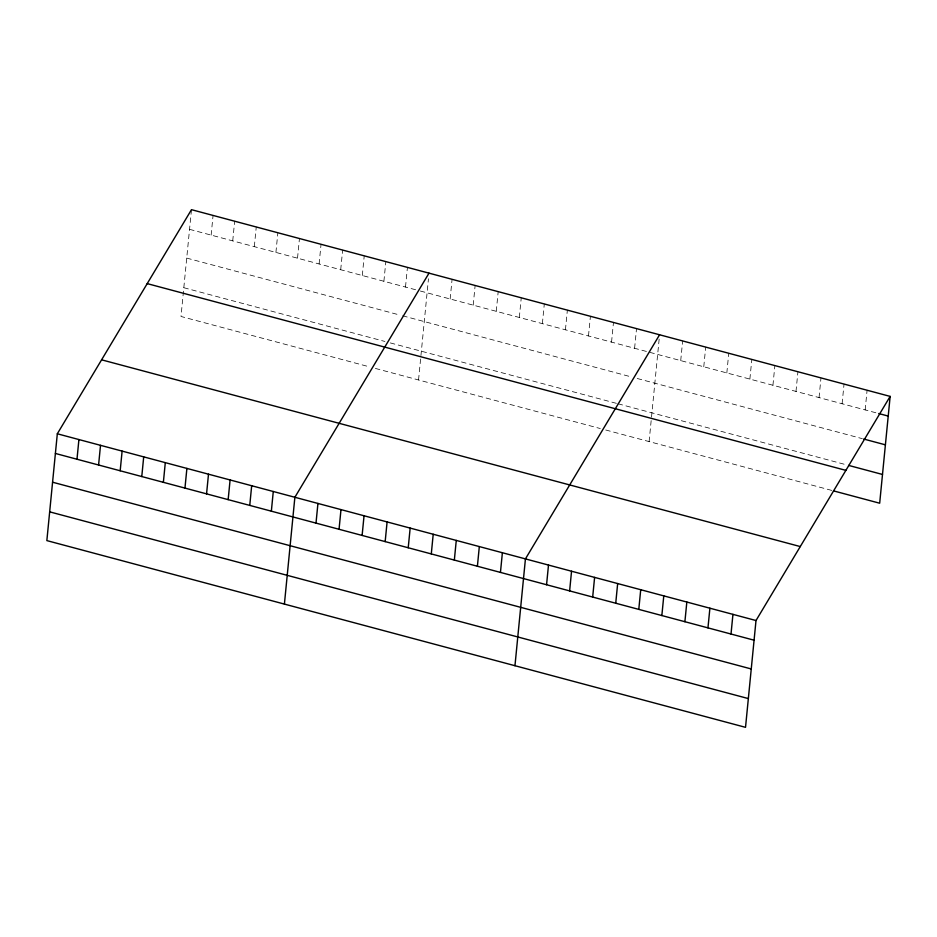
<?xml version="1.0" encoding="UTF-8"?>
<svg xmlns="http://www.w3.org/2000/svg" width="937" height="937" viewBox="0 0 937 937"><rect width="100%" height="100%" fill="white"/><g stroke="black" fill="none" stroke-linecap="round" stroke-linejoin="round"><path stroke-width="0.7" stroke-dasharray="4.68 3.51" d="M191.476 209.665L180.993 316.472L369.963 366.976M211.141 235.105L213.062 215.428M232.727 240.879L234.66 221.202M254.325 246.654L256.258 226.977M275.923 252.416L277.856 232.751M297.521 258.19L299.453 238.525M319.119 263.965L321.04 244.288M340.705 269.739L342.637 250.062M362.303 275.513L364.235 255.836M383.901 281.276L385.833 261.61M405.498 287.05L407.431 267.385M418.546 379.965L428.467 278.769M450.147 298.985L452.079 279.32M473.208 305.146L475.129 285.48M496.259 311.307L498.191 291.641M519.321 317.479L521.253 297.802M542.371 323.64L544.303 303.963M565.433 329.801L567.365 310.124M588.483 335.961L590.415 316.284M611.545 342.122L613.477 322.445M634.595 348.283L636.528 328.618M649.107 441.596L659.449 336.184M680.719 360.616L682.64 340.939M703.769 366.777L705.702 347.1M726.831 372.938L728.752 353.261M749.881 379.098L751.814 359.421M772.943 385.259L774.864 365.582M795.993 391.42L797.926 371.755M819.055 397.581L820.976 377.916M842.105 403.742L844.038 384.076M865.167 409.914L867.088 390.237M189.543 229.331L418.991 290.657M420.35 291.02L877.372 413.17M186.721 258.097L399.982 315.09M402.676 315.804L631.784 377.037M637.207 378.489L862.345 438.668M183.816 287.718L384.931 341.466M390.319 342.919L616.675 403.414M618.022 403.777L847.235 465.033M375.362 368.428L600.289 428.537M605.712 429.989L832.208 490.531"/><path stroke-width="1.41" d="M57.321 433.784L46.85 540.602L745.524 727.335L756.007 620.528L890.15 396.398L191.476 209.665L57.321 433.784L756.007 620.528M76.986 459.235L78.919 439.558M98.584 464.998L100.517 445.333M120.182 470.772L122.115 451.107M141.78 476.546L143.701 456.869M163.378 482.321L165.299 462.644M184.964 488.095L186.896 468.418M206.562 493.858L208.494 474.192M228.16 499.632L230.092 479.967M249.757 505.406L251.678 485.729M271.355 511.18L273.276 491.503M284.403 604.096L294.874 497.278L429.017 273.147M316.003 523.115L317.936 503.438M339.053 529.276L340.986 509.599M362.115 535.437L364.048 515.76M385.166 541.598L387.098 521.921M408.227 547.758L410.16 528.093M431.289 553.919L433.21 534.254M454.34 560.092L456.272 540.415M477.401 566.253L479.322 546.576M500.452 572.413L502.384 552.736M514.963 665.715L525.434 558.897L659.589 334.778M546.564 584.735L548.496 565.058M569.626 590.896L571.547 571.23M592.676 597.056L594.608 577.391M615.738 603.217L617.659 583.552M638.788 609.39L640.721 589.713M661.85 615.55L663.783 595.873M684.9 621.711L686.833 602.034M707.962 627.872L709.895 608.195M731.012 634.033L732.945 614.356M890.15 396.398L879.679 503.216L833.567 490.894M878.73 413.533L888.217 416.075M863.703 439.031L885.406 444.829M848.594 465.396L882.502 474.462M147.203 283.618L845.877 470.362M101.594 359.82L800.268 546.564M55.4 453.461L754.074 640.194M52.577 482.215L751.251 668.959M49.673 511.848L748.347 698.58"/></g></svg>
